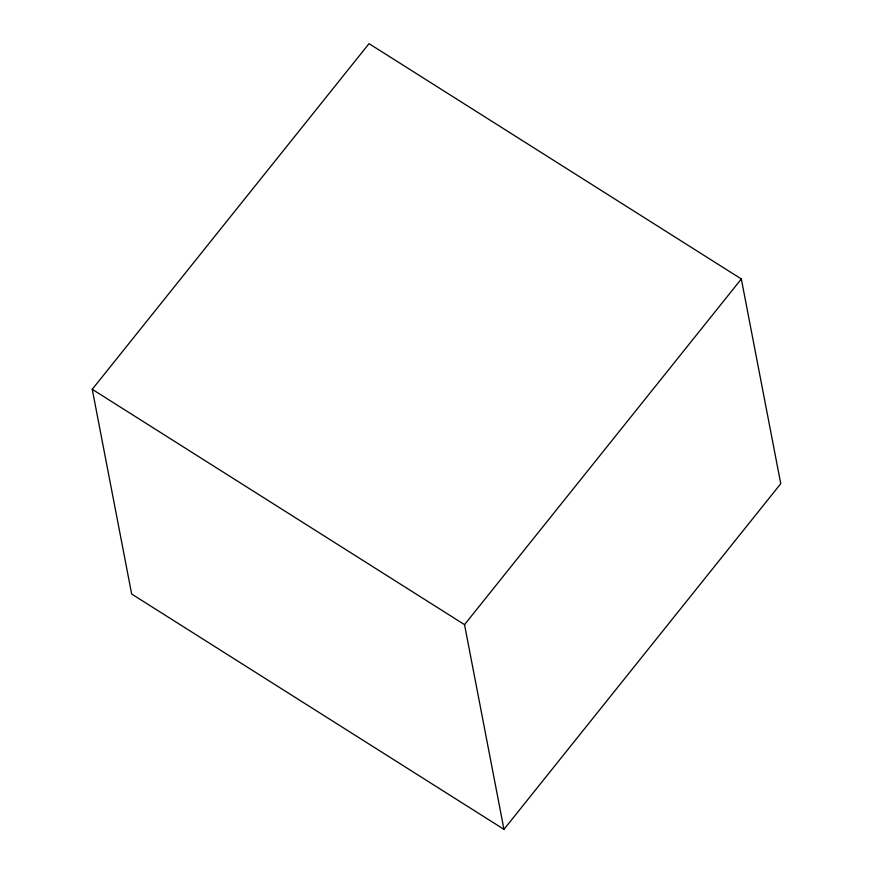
<?xml version="1.0" encoding="UTF-8"?>
<svg xmlns="http://www.w3.org/2000/svg" width="873" height="873" viewBox="0 0 873 873"><rect width="100%" height="100%" fill="white"/><g stroke="black" fill="none" stroke-linecap="round" stroke-linejoin="round"><path stroke-width="1.31" d="M92.243 389.314L369.039 43.65L741.33 278.978L780.757 483.686L503.961 829.35L131.67 594.022L92.243 389.314L464.534 624.642L503.961 829.35M464.534 624.642L741.33 278.978"/></g></svg>
